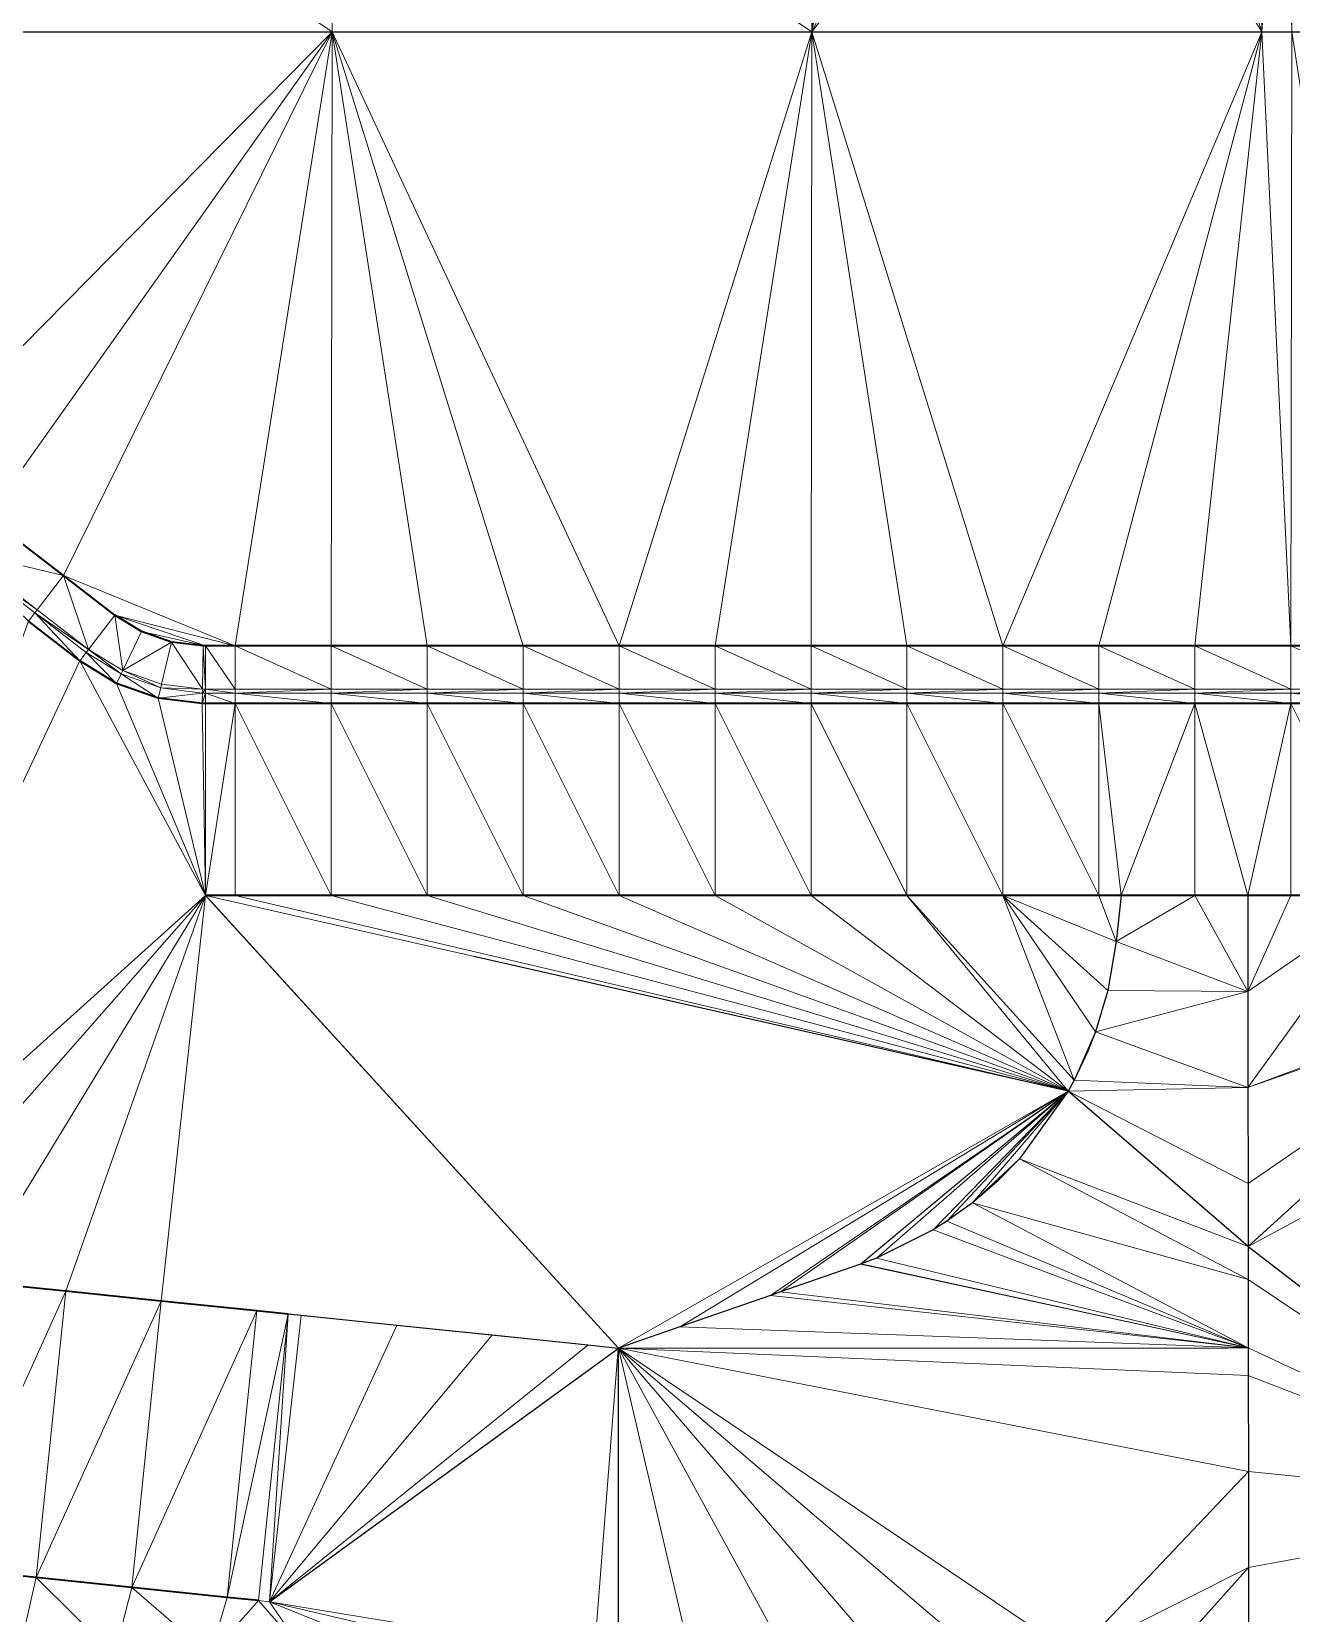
# Model space of a CAD drawing. Header units: metres. Extents: x 246428 to 246884, y 7418966 to 7419490.
# Drawn here: x 246726.88 to 246740, y 7419363.73 to 7419380.21 of the extents above; entities that cross this region are included whole.
import ezdxf

# ---------------------------------------------------------------- set-up
doc = ezdxf.new("R2010")
doc.units = ezdxf.units.M
doc.linetypes.add('blank name', pattern=[0])
doc.linetypes.add('HIDDEN', pattern=[9.525, 6.35, -3.175])
doc.layers.add('_12D_UNMAPPED', color=7, linetype='Continuous')
doc.layers.add('GRADELINES', color=250, linetype='HIDDEN', lineweight=25)
doc.layers.add('MISC_PATHS', color=7, linetype='Continuous', lineweight=35)
for name, color, linetype, lineweight, true_color in [('KERB_BACK', 7, 'Continuous', 35, 0x5fd2ff), ('KERB_LINE', 7, 'Continuous', 18, 0xb9b9b9), ('KERB_LIP', 7, 'Continuous', 35, 0x5fd2ff), ('KERB_TOP', 7, 'Continuous', 18, 0xb9b9b9)]:
    doc.layers.add(name, color=color, linetype=linetype, lineweight=lineweight, true_color=true_color)

msp = doc.modelspace()

# ---------------------------------------------------------------- linework, layer by layer
at = {"layer": '_12D_UNMAPPED', "color": 3, "linetype": 'blank name', "lineweight": 0}
for points in [[(246730.008, 7419380.205, 35.409), (246725.008, 7419383.555, 35.351), (246730.008, 7419383.555, 35.442)], [(246730.008, 7419380.205, 35.409), (246725.008, 7419380.205, 35.318), (246725.008, 7419383.555, 35.351)], [(246735.008, 7419383.555, 35.534), (246735.008, 7419380.205, 35.5), (246730.008, 7419383.555, 35.442)], [(246735.008, 7419380.205, 35.5), (246730.008, 7419380.205, 35.409), (246730.008, 7419383.555, 35.442)], [(246735.008, 7419380.205, 35.5), (246735.008, 7419383.555, 35.534), (246735.333, 7419383.555, 35.54)], [(246735.008, 7419380.205, 35.5), (246735.333, 7419383.555, 35.54), (246735.636, 7419383.555, 35.545)], [(246735.008, 7419380.205, 35.5), (246735.636, 7419383.555, 35.545), (246736.636, 7419383.555, 35.563)], [(246735.008, 7419380.205, 35.5), (246736.636, 7419383.555, 35.563), (246737.636, 7419383.555, 35.582)], [(246739.696, 7419380.205, 35.586), (246735.008, 7419380.205, 35.5), (246737.636, 7419383.555, 35.582)], [(246739.696, 7419380.205, 35.586), (246737.636, 7419383.555, 35.582), (246738.636, 7419383.555, 35.6)], [(246739.696, 7419380.205, 35.586), (246738.636, 7419383.555, 35.6), (246739.636, 7419383.555, 35.618)], [(246739.696, 7419380.205, 35.586), (246739.636, 7419383.555, 35.618), (246739.929, 7419383.555, 35.623)], [(246740.008, 7419380.205, 35.591), (246739.696, 7419380.205, 35.586), (246739.929, 7419383.555, 35.623)], [(246740.008, 7419383.555, 35.625), (246740.008, 7419380.205, 35.591), (246739.929, 7419383.555, 35.623)], [(246725.008, 7419380.205, 35.318), (246730.008, 7419380.205, 35.409), (246725.625, 7419375.758, 35.284)], [(246730.008, 7419380.205, 35.409), (246726.417, 7419375.148, 35.293), (246725.625, 7419375.758, 35.284)], [(246726.417, 7419375.148, 35.293), (246730.008, 7419380.205, 35.409), (246727.21, 7419374.538, 35.301)], [(246730.008, 7419380.205, 35.409), (246728.998, 7419373.805, 35.326), (246727.21, 7419374.538, 35.301)], [(246730.008, 7419380.205, 35.409), (246729.998, 7419373.805, 35.345), (246728.998, 7419373.805, 35.326)], [(246730.008, 7419380.205, 35.409), (246730.998, 7419373.805, 35.363), (246729.998, 7419373.805, 35.345)], [(246732.998, 7419373.805, 35.399), (246730.008, 7419380.205, 35.409), (246735.008, 7419380.205, 35.5)], [(246730.008, 7419380.205, 35.409), (246732.998, 7419373.805, 35.399), (246731.998, 7419373.805, 35.381)], [(246730.008, 7419380.205, 35.409), (246731.998, 7419373.805, 35.381), (246730.998, 7419373.805, 35.363)], [(246733.998, 7419373.805, 35.418), (246732.998, 7419373.805, 35.399), (246735.008, 7419380.205, 35.5)], [(246734.998, 7419373.805, 35.436), (246733.998, 7419373.805, 35.418), (246735.008, 7419380.205, 35.5)], [(246735.998, 7419373.805, 35.454), (246734.998, 7419373.805, 35.436), (246735.008, 7419380.205, 35.5)], [(246736.998, 7419373.805, 35.472), (246735.008, 7419380.205, 35.5), (246739.696, 7419380.205, 35.586)], [(246736.998, 7419373.805, 35.472), (246735.998, 7419373.805, 35.454), (246735.008, 7419380.205, 35.5)], [(246737.998, 7419373.805, 35.491), (246736.998, 7419373.805, 35.472), (246739.696, 7419380.205, 35.586)], [(246738.998, 7419373.805, 35.509), (246737.998, 7419373.805, 35.491), (246739.696, 7419380.205, 35.586)], [(246739.998, 7419373.805, 35.527), (246738.998, 7419373.805, 35.509), (246739.696, 7419380.205, 35.586)], [(246739.998, 7419373.805, 35.527), (246739.696, 7419380.205, 35.586), (246740.008, 7419380.205, 35.591)], [(246740.998, 7419373.805, 35.545), (246739.998, 7419373.805, 35.527), (246740.008, 7419380.205, 35.591)], [(246726.143, 7419374.792, 35.268), (246726.417, 7419375.148, 35.293), (246727.21, 7419374.538, 35.301)], [(246726.143, 7419374.792, 35.268), (246726.935, 7419374.182, 35.276), (246726.118, 7419374.76, 35.418)], [(246726.118, 7419374.76, 35.418), (246726.911, 7419374.15, 35.426), (246726.844, 7419374.063, 35.426)], [(246726.935, 7419374.182, 35.276), (246726.911, 7419374.15, 35.426), (246726.118, 7419374.76, 35.418)], [(246726.935, 7419374.182, 35.276), (246726.143, 7419374.792, 35.268), (246727.21, 7419374.538, 35.301)], [(246726.935, 7419374.182, 35.276), (246727.21, 7419374.538, 35.301), (246727.47, 7419373.77, 35.282)], [(246727.21, 7419374.538, 35.301), (246727.744, 7419374.127, 35.307), (246727.47, 7419373.77, 35.282)], [(246728.998, 7419373.805, 35.326), (246727.744, 7419374.127, 35.307), (246727.21, 7419374.538, 35.301)], [(246726.844, 7419374.063, 35.426), (246726.911, 7419374.15, 35.426), (246727.378, 7419373.651, 35.432)], [(246726.911, 7419374.15, 35.426), (246726.935, 7419374.182, 35.276), (246727.47, 7419373.77, 35.282)], [(246726.911, 7419374.15, 35.426), (246727.445, 7419373.738, 35.432), (246727.378, 7419373.651, 35.432)], [(246726.911, 7419374.15, 35.426), (246727.47, 7419373.77, 35.282), (246727.445, 7419373.738, 35.432)], [(246727.744, 7419374.127, 35.307), (246727.827, 7419373.551, 35.285), (246727.47, 7419373.77, 35.282)], [(246727.744, 7419374.127, 35.307), (246728.021, 7419373.957, 35.31), (246727.827, 7419373.551, 35.285)], [(246728.998, 7419373.805, 35.326), (246728.69, 7419373.805, 35.321), (246727.744, 7419374.127, 35.307)], [(246728.69, 7419373.805, 35.321), (246728.69, 7419373.805, 35.321), (246727.744, 7419374.127, 35.307)], [(246728.69, 7419373.805, 35.321), (246728.021, 7419373.957, 35.31), (246727.744, 7419374.127, 35.307)], [(246728.69, 7419373.805, 35.321), (246728.69, 7419373.805, 35.321), (246727.744, 7419374.127, 35.307)], [(246724.429, 7419367.372, 35.467), (246726.844, 7419374.063, 35.426), (246727.378, 7419373.651, 35.432)], [(246728.021, 7419373.957, 35.31), (246728.335, 7419373.846, 35.315), (246727.827, 7419373.551, 35.285)], [(246728.69, 7419373.805, 35.321), (246728.335, 7419373.846, 35.315), (246728.021, 7419373.957, 35.31)], [(246727.47, 7419373.77, 35.282), (246727.809, 7419373.515, 35.435), (246727.445, 7419373.738, 35.432)], [(246727.47, 7419373.77, 35.282), (246727.827, 7419373.551, 35.285), (246727.809, 7419373.515, 35.435)], [(246728.335, 7419373.846, 35.315), (246728.232, 7419373.408, 35.29), (246727.827, 7419373.551, 35.285)], [(246728.335, 7419373.846, 35.315), (246728.658, 7419373.355, 35.295), (246728.232, 7419373.408, 35.29)], [(246728.335, 7419373.846, 35.315), (246728.665, 7419373.805, 35.32), (246728.658, 7419373.355, 35.295)], [(246728.69, 7419373.805, 35.321), (246728.665, 7419373.805, 35.32), (246728.335, 7419373.846, 35.315)], [(246728.665, 7419373.805, 35.32), (246728.69, 7419373.355, 35.296), (246728.658, 7419373.355, 35.295)], [(246728.665, 7419373.805, 35.32), (246728.69, 7419373.805, 35.321), (246728.69, 7419373.355, 35.296)], [(246728.69, 7419373.805, 35.321), (246728.69, 7419373.805, 35.321), (246728.69, 7419373.355, 35.296)], [(246728.69, 7419373.805, 35.321), (246728.998, 7419373.805, 35.326), (246728.998, 7419373.355, 35.301)], [(246728.69, 7419373.805, 35.321), (246728.69, 7419373.805, 35.321), (246728.69, 7419373.355, 35.296)], [(246728.69, 7419373.805, 35.321), (246728.998, 7419373.355, 35.301), (246728.69, 7419373.355, 35.296)], [(246728.69, 7419373.805, 35.321), (246728.69, 7419373.355, 35.296), (246728.69, 7419373.355, 35.296)], [(246728.69, 7419373.805, 35.321), (246728.69, 7419373.355, 35.296), (246728.69, 7419373.355, 35.296)], [(246728.998, 7419373.805, 35.326), (246729.998, 7419373.805, 35.345), (246729.998, 7419373.355, 35.32)], [(246728.998, 7419373.805, 35.326), (246729.998, 7419373.355, 35.32), (246728.998, 7419373.355, 35.301)], [(246729.998, 7419373.805, 35.345), (246730.998, 7419373.805, 35.363), (246730.998, 7419373.355, 35.338)], [(246729.998, 7419373.805, 35.345), (246730.998, 7419373.355, 35.338), (246729.998, 7419373.355, 35.32)], [(246730.998, 7419373.805, 35.363), (246731.998, 7419373.805, 35.381), (246731.998, 7419373.355, 35.356)], [(246730.998, 7419373.805, 35.363), (246731.998, 7419373.355, 35.356), (246730.998, 7419373.355, 35.338)], [(246731.998, 7419373.805, 35.381), (246732.998, 7419373.805, 35.399), (246732.998, 7419373.355, 35.374)], [(246731.998, 7419373.805, 35.381), (246732.998, 7419373.355, 35.374), (246731.998, 7419373.355, 35.356)], [(246732.998, 7419373.805, 35.399), (246733.998, 7419373.805, 35.418), (246733.998, 7419373.355, 35.393)], [(246732.998, 7419373.805, 35.399), (246733.998, 7419373.355, 35.393), (246732.998, 7419373.355, 35.374)], [(246733.998, 7419373.805, 35.418), (246734.998, 7419373.805, 35.436), (246734.998, 7419373.355, 35.411)], [(246733.998, 7419373.805, 35.418), (246734.998, 7419373.355, 35.411), (246733.998, 7419373.355, 35.393)], [(246734.998, 7419373.805, 35.436), (246735.998, 7419373.805, 35.454), (246735.998, 7419373.355, 35.429)], [(246734.998, 7419373.805, 35.436), (246735.998, 7419373.355, 35.429), (246734.998, 7419373.355, 35.411)], [(246735.998, 7419373.805, 35.454), (246736.998, 7419373.805, 35.472), (246736.998, 7419373.355, 35.447)], [(246735.998, 7419373.805, 35.454), (246736.998, 7419373.355, 35.447), (246735.998, 7419373.355, 35.429)], [(246736.998, 7419373.805, 35.472), (246737.998, 7419373.805, 35.491), (246737.998, 7419373.355, 35.466)], [(246736.998, 7419373.805, 35.472), (246737.998, 7419373.355, 35.466), (246736.998, 7419373.355, 35.447)], [(246737.998, 7419373.805, 35.491), (246738.998, 7419373.805, 35.509), (246738.998, 7419373.355, 35.484)], [(246737.998, 7419373.805, 35.491), (246738.998, 7419373.355, 35.484), (246737.998, 7419373.355, 35.466)], [(246738.998, 7419373.805, 35.509), (246739.998, 7419373.805, 35.527), (246739.998, 7419373.355, 35.502)], [(246738.998, 7419373.805, 35.509), (246739.998, 7419373.355, 35.502), (246738.998, 7419373.355, 35.484)], [(246739.998, 7419373.805, 35.527), (246740.998, 7419373.805, 35.545), (246740.998, 7419373.355, 35.52)], [(246739.998, 7419373.805, 35.527), (246740.998, 7419373.355, 35.52), (246739.998, 7419373.355, 35.502)], [(246724.429, 7419367.372, 35.467), (246727.378, 7419373.651, 35.432), (246728.69, 7419371.205, 35.466)], [(246727.445, 7419373.738, 35.432), (246727.762, 7419373.416, 35.435), (246727.378, 7419373.651, 35.432)], [(246727.378, 7419373.651, 35.432), (246727.762, 7419373.416, 35.435), (246728.69, 7419371.205, 35.466)], [(246727.445, 7419373.738, 35.432), (246727.809, 7419373.515, 35.435), (246727.762, 7419373.416, 35.435)], [(246727.809, 7419373.515, 35.435), (246728.197, 7419373.262, 35.44), (246727.762, 7419373.416, 35.435)], [(246727.827, 7419373.551, 35.285), (246728.222, 7419373.369, 35.44), (246727.809, 7419373.515, 35.435)], [(246727.809, 7419373.515, 35.435), (246728.222, 7419373.369, 35.44), (246728.197, 7419373.262, 35.44)], [(246727.827, 7419373.551, 35.285), (246728.232, 7419373.408, 35.29), (246728.222, 7419373.369, 35.44)], [(246727.762, 7419373.416, 35.435), (246728.197, 7419373.262, 35.44), (246728.69, 7419371.205, 35.466)], [(246728.222, 7419373.369, 35.44), (246728.657, 7419373.315, 35.445), (246728.197, 7419373.262, 35.44)], [(246728.657, 7419373.315, 35.445), (246728.655, 7419373.205, 35.445), (246728.197, 7419373.262, 35.44)], [(246728.232, 7419373.408, 35.29), (246728.658, 7419373.355, 35.295), (246728.222, 7419373.369, 35.44)], [(246728.658, 7419373.355, 35.295), (246728.657, 7419373.315, 35.445), (246728.222, 7419373.369, 35.44)], [(246728.657, 7419373.315, 35.445), (246728.69, 7419373.315, 35.446), (246728.655, 7419373.205, 35.445)], [(246728.69, 7419373.315, 35.446), (246728.69, 7419373.205, 35.446), (246728.655, 7419373.205, 35.445)], [(246728.658, 7419373.355, 35.295), (246728.69, 7419373.355, 35.296), (246728.657, 7419373.315, 35.445)], [(246728.69, 7419373.355, 35.296), (246728.69, 7419373.315, 35.446), (246728.657, 7419373.315, 35.445)], [(246728.69, 7419373.355, 35.296), (246728.69, 7419373.355, 35.296), (246728.69, 7419373.315, 35.446)], [(246728.69, 7419373.355, 35.296), (246728.998, 7419373.355, 35.301), (246728.998, 7419373.315, 35.451)], [(246728.69, 7419373.355, 35.296), (246728.69, 7419373.355, 35.296), (246728.69, 7419373.315, 35.446)], [(246728.69, 7419373.355, 35.296), (246728.998, 7419373.315, 35.451), (246728.69, 7419373.315, 35.446)], [(246728.69, 7419373.355, 35.296), (246728.69, 7419373.315, 35.446), (246728.69, 7419373.315, 35.446)], [(246728.69, 7419373.355, 35.296), (246728.69, 7419373.315, 35.446), (246728.69, 7419373.315, 35.446)], [(246728.69, 7419373.315, 35.446), (246728.69, 7419373.315, 35.446), (246728.69, 7419373.205, 35.446)], [(246728.69, 7419373.315, 35.446), (246728.69, 7419373.315, 35.446), (246728.69, 7419373.205, 35.446)], [(246728.69, 7419373.315, 35.446), (246728.998, 7419373.315, 35.451), (246728.998, 7419373.205, 35.451)], [(246728.69, 7419373.315, 35.446), (246728.998, 7419373.205, 35.451), (246728.69, 7419373.205, 35.446)], [(246728.69, 7419373.315, 35.446), (246728.69, 7419373.205, 35.446), (246728.69, 7419373.205, 35.446)], [(246728.69, 7419373.315, 35.446), (246728.69, 7419373.205, 35.446), (246728.69, 7419373.205, 35.446)], [(246728.998, 7419373.355, 35.301), (246729.998, 7419373.355, 35.32), (246728.998, 7419373.315, 35.451)], [(246729.998, 7419373.355, 35.32), (246729.998, 7419373.315, 35.47), (246728.998, 7419373.315, 35.451)], [(246728.998, 7419373.315, 35.451), (246729.998, 7419373.315, 35.47), (246729.998, 7419373.205, 35.47)], [(246728.998, 7419373.315, 35.451), (246729.998, 7419373.205, 35.47), (246728.998, 7419373.205, 35.451)], [(246729.998, 7419373.355, 35.32), (246730.998, 7419373.355, 35.338), (246729.998, 7419373.315, 35.47)], [(246730.998, 7419373.355, 35.338), (246730.998, 7419373.315, 35.488), (246729.998, 7419373.315, 35.47)], [(246729.998, 7419373.315, 35.47), (246730.998, 7419373.315, 35.488), (246730.998, 7419373.205, 35.488)], [(246729.998, 7419373.315, 35.47), (246730.998, 7419373.205, 35.488), (246729.998, 7419373.205, 35.47)], [(246730.998, 7419373.355, 35.338), (246731.998, 7419373.355, 35.356), (246730.998, 7419373.315, 35.488)], [(246731.998, 7419373.355, 35.356), (246731.998, 7419373.315, 35.506), (246730.998, 7419373.315, 35.488)], [(246730.998, 7419373.315, 35.488), (246731.998, 7419373.315, 35.506), (246731.998, 7419373.205, 35.506)], [(246730.998, 7419373.315, 35.488), (246731.998, 7419373.205, 35.506), (246730.998, 7419373.205, 35.488)], [(246731.998, 7419373.355, 35.356), (246732.998, 7419373.355, 35.374), (246731.998, 7419373.315, 35.506)], [(246732.998, 7419373.355, 35.374), (246732.998, 7419373.315, 35.524), (246731.998, 7419373.315, 35.506)], [(246731.998, 7419373.315, 35.506), (246732.998, 7419373.315, 35.524), (246732.998, 7419373.205, 35.524)], [(246731.998, 7419373.315, 35.506), (246732.998, 7419373.205, 35.524), (246731.998, 7419373.205, 35.506)], [(246732.998, 7419373.355, 35.374), (246733.998, 7419373.355, 35.393), (246732.998, 7419373.315, 35.524)], [(246733.998, 7419373.355, 35.393), (246733.998, 7419373.315, 35.543), (246732.998, 7419373.315, 35.524)], [(246732.998, 7419373.315, 35.524), (246733.998, 7419373.315, 35.543), (246733.998, 7419373.205, 35.543)], [(246732.998, 7419373.315, 35.524), (246733.998, 7419373.205, 35.543), (246732.998, 7419373.205, 35.524)], [(246733.998, 7419373.355, 35.393), (246734.998, 7419373.355, 35.411), (246733.998, 7419373.315, 35.543)], [(246734.998, 7419373.355, 35.411), (246734.998, 7419373.315, 35.561), (246733.998, 7419373.315, 35.543)], [(246733.998, 7419373.315, 35.543), (246734.998, 7419373.315, 35.561), (246734.998, 7419373.205, 35.561)], [(246733.998, 7419373.315, 35.543), (246734.998, 7419373.205, 35.561), (246733.998, 7419373.205, 35.543)], [(246734.998, 7419373.355, 35.411), (246735.998, 7419373.355, 35.429), (246734.998, 7419373.315, 35.561)], [(246735.998, 7419373.355, 35.429), (246735.998, 7419373.315, 35.579), (246734.998, 7419373.315, 35.561)], [(246734.998, 7419373.315, 35.561), (246735.998, 7419373.205, 35.579), (246734.998, 7419373.205, 35.561)], [(246734.998, 7419373.315, 35.561), (246735.998, 7419373.315, 35.579), (246735.998, 7419373.205, 35.579)], [(246735.998, 7419373.355, 35.429), (246736.998, 7419373.355, 35.447), (246735.998, 7419373.315, 35.579)], [(246736.998, 7419373.355, 35.447), (246736.998, 7419373.315, 35.597), (246735.998, 7419373.315, 35.579)], [(246735.998, 7419373.315, 35.579), (246736.998, 7419373.205, 35.597), (246735.998, 7419373.205, 35.579)], [(246735.998, 7419373.315, 35.579), (246736.998, 7419373.315, 35.597), (246736.998, 7419373.205, 35.597)], [(246736.998, 7419373.355, 35.447), (246737.998, 7419373.355, 35.466), (246736.998, 7419373.315, 35.597)], [(246737.998, 7419373.355, 35.466), (246737.998, 7419373.315, 35.616), (246736.998, 7419373.315, 35.597)], [(246736.998, 7419373.315, 35.597), (246737.998, 7419373.205, 35.616), (246736.998, 7419373.205, 35.597)], [(246736.998, 7419373.315, 35.597), (246737.998, 7419373.315, 35.616), (246737.998, 7419373.205, 35.616)], [(246737.998, 7419373.355, 35.466), (246738.998, 7419373.355, 35.484), (246737.998, 7419373.315, 35.616)], [(246738.998, 7419373.355, 35.484), (246738.998, 7419373.315, 35.634), (246737.998, 7419373.315, 35.616)], [(246737.998, 7419373.315, 35.616), (246738.998, 7419373.205, 35.634), (246737.998, 7419373.205, 35.616)], [(246737.998, 7419373.315, 35.616), (246738.998, 7419373.315, 35.634), (246738.998, 7419373.205, 35.634)], [(246739.998, 7419373.355, 35.502), (246739.998, 7419373.315, 35.652), (246738.998, 7419373.315, 35.634)], [(246738.998, 7419373.355, 35.484), (246739.998, 7419373.355, 35.502), (246738.998, 7419373.315, 35.634)], [(246738.998, 7419373.315, 35.634), (246739.998, 7419373.315, 35.652), (246739.998, 7419373.205, 35.652)], [(246738.998, 7419373.315, 35.634), (246739.998, 7419373.205, 35.652), (246738.998, 7419373.205, 35.634)], [(246739.998, 7419373.355, 35.502), (246740.998, 7419373.355, 35.52), (246739.998, 7419373.315, 35.652)], [(246740.998, 7419373.355, 35.52), (246740.998, 7419373.315, 35.67), (246739.998, 7419373.315, 35.652)], [(246739.998, 7419373.315, 35.652), (246740.998, 7419373.315, 35.67), (246740.998, 7419373.205, 35.67)], [(246739.998, 7419373.315, 35.652), (246740.998, 7419373.205, 35.67), (246739.998, 7419373.205, 35.652)], [(246728.197, 7419373.262, 35.44), (246728.655, 7419373.205, 35.445), (246728.69, 7419371.205, 35.466)], [(246728.655, 7419373.205, 35.445), (246728.69, 7419373.205, 35.446), (246728.69, 7419371.205, 35.466)], [(246728.69, 7419373.205, 35.446), (246728.69, 7419373.205, 35.446), (246728.69, 7419371.205, 35.466)], [(246728.998, 7419373.205, 35.451), (246728.998, 7419371.205, 35.471), (246728.69, 7419371.205, 35.466)], [(246728.69, 7419373.205, 35.446), (246728.69, 7419373.205, 35.446), (246728.69, 7419371.205, 35.466)], [(246728.69, 7419373.205, 35.446), (246728.998, 7419373.205, 35.451), (246728.69, 7419371.205, 35.466)], [(246728.998, 7419373.205, 35.451), (246729.998, 7419373.205, 35.47), (246729.998, 7419371.205, 35.49)], [(246728.998, 7419373.205, 35.451), (246729.998, 7419371.205, 35.49), (246728.998, 7419371.205, 35.471)], [(246729.998, 7419373.205, 35.47), (246730.998, 7419373.205, 35.488), (246730.998, 7419371.205, 35.508)], [(246729.998, 7419373.205, 35.47), (246730.998, 7419371.205, 35.508), (246729.998, 7419371.205, 35.49)], [(246730.998, 7419373.205, 35.488), (246731.998, 7419373.205, 35.506), (246731.998, 7419371.205, 35.526)], [(246730.998, 7419373.205, 35.488), (246731.998, 7419371.205, 35.526), (246730.998, 7419371.205, 35.508)], [(246731.998, 7419373.205, 35.506), (246732.998, 7419371.205, 35.544), (246731.998, 7419371.205, 35.526)], [(246731.998, 7419373.205, 35.506), (246732.998, 7419373.205, 35.524), (246732.998, 7419371.205, 35.544)], [(246732.998, 7419373.205, 35.524), (246733.998, 7419373.205, 35.543), (246733.998, 7419371.205, 35.563)], [(246732.998, 7419373.205, 35.524), (246733.998, 7419371.205, 35.563), (246732.998, 7419371.205, 35.544)], [(246733.998, 7419373.205, 35.543), (246734.998, 7419371.205, 35.581), (246733.998, 7419371.205, 35.563)], [(246733.998, 7419373.205, 35.543), (246734.998, 7419373.205, 35.561), (246734.998, 7419371.205, 35.581)], [(246734.998, 7419373.205, 35.561), (246735.998, 7419373.205, 35.579), (246735.998, 7419371.205, 35.599)], [(246734.998, 7419373.205, 35.561), (246735.998, 7419371.205, 35.599), (246734.998, 7419371.205, 35.581)], [(246735.998, 7419373.205, 35.579), (246736.998, 7419371.205, 35.617), (246735.998, 7419371.205, 35.599)], [(246735.998, 7419373.205, 35.579), (246736.998, 7419373.205, 35.597), (246736.998, 7419371.205, 35.617)], [(246736.998, 7419373.205, 35.597), (246737.998, 7419373.205, 35.616), (246737.998, 7419371.205, 35.636)], [(246736.998, 7419373.205, 35.597), (246737.998, 7419371.205, 35.636), (246736.998, 7419371.205, 35.617)], [(246737.998, 7419373.205, 35.616), (246738.998, 7419373.205, 35.634), (246738.229, 7419371.205, 35.64)], [(246737.998, 7419371.205, 35.636), (246737.998, 7419373.205, 35.616), (246738.229, 7419371.205, 35.64)], [(246738.998, 7419373.205, 35.634), (246738.998, 7419371.205, 35.654), (246738.229, 7419371.205, 35.64)], [(246738.998, 7419373.205, 35.634), (246739.998, 7419373.205, 35.652), (246739.548, 7419371.205, 35.664)], [(246738.998, 7419371.205, 35.654), (246738.998, 7419373.205, 35.634), (246739.548, 7419371.205, 35.664)], [(246739.998, 7419373.205, 35.652), (246739.998, 7419371.205, 35.672), (246739.548, 7419371.205, 35.664)], [(246739.998, 7419373.205, 35.652), (246740.998, 7419373.205, 35.67), (246740.998, 7419371.205, 35.69)], [(246739.998, 7419373.205, 35.652), (246740.998, 7419371.205, 35.69), (246739.998, 7419371.205, 35.672)], [(246725.244, 7419367.288, 35.488), (246724.429, 7419367.372, 35.467), (246728.69, 7419371.205, 35.466)], [(246726.238, 7419367.186, 35.514), (246725.244, 7419367.288, 35.488), (246728.69, 7419371.205, 35.466)], [(246726.238, 7419367.186, 35.514), (246728.69, 7419371.205, 35.466), (246727.233, 7419367.083, 35.54)], [(246728.69, 7419371.205, 35.466), (246728.228, 7419366.98, 35.566), (246727.233, 7419367.083, 35.54)], [(246732.991, 7419366.49, 35.638), (246728.228, 7419366.98, 35.566), (246728.69, 7419371.205, 35.466)], [(246728.69, 7419371.205, 35.466), (246737.679, 7419369.169, 35.611), (246732.991, 7419366.49, 35.638)], [(246728.69, 7419371.205, 35.466), (246728.998, 7419371.205, 35.471), (246737.679, 7419369.169, 35.611)], [(246728.998, 7419371.205, 35.471), (246729.998, 7419371.205, 35.49), (246737.679, 7419369.169, 35.611)], [(246729.998, 7419371.205, 35.49), (246730.998, 7419371.205, 35.508), (246737.679, 7419369.169, 35.611)], [(246730.998, 7419371.205, 35.508), (246731.998, 7419371.205, 35.526), (246737.679, 7419369.169, 35.611)], [(246731.998, 7419371.205, 35.526), (246732.998, 7419371.205, 35.544), (246737.679, 7419369.169, 35.611)], [(246732.998, 7419371.205, 35.544), (246733.998, 7419371.205, 35.563), (246737.679, 7419369.169, 35.611)], [(246733.998, 7419371.205, 35.563), (246734.998, 7419371.205, 35.581), (246737.679, 7419369.169, 35.611)], [(246734.998, 7419371.205, 35.581), (246735.998, 7419371.205, 35.599), (246737.679, 7419369.169, 35.611)], [(246735.998, 7419371.205, 35.599), (246736.998, 7419371.205, 35.617), (246737.74, 7419369.282, 35.613)], [(246735.998, 7419371.205, 35.599), (246737.74, 7419369.282, 35.613), (246737.679, 7419369.169, 35.611)], [(246736.998, 7419371.205, 35.617), (246737.998, 7419371.205, 35.636), (246738.179, 7419370.727, 35.635)], [(246736.998, 7419371.205, 35.617), (246738.179, 7419370.727, 35.635), (246738.091, 7419370.215, 35.628)], [(246736.998, 7419371.205, 35.617), (246737.963, 7419369.787, 35.621), (246737.74, 7419369.282, 35.613)], [(246736.998, 7419371.205, 35.617), (246738.091, 7419370.215, 35.628), (246737.963, 7419369.787, 35.621)], [(246737.998, 7419371.205, 35.636), (246738.229, 7419371.205, 35.64), (246738.179, 7419370.727, 35.635)], [(246738.229, 7419371.205, 35.64), (246738.998, 7419371.205, 35.654), (246738.179, 7419370.727, 35.635)], [(246738.998, 7419371.205, 35.654), (246739.55, 7419370.205, 35.654), (246738.179, 7419370.727, 35.635)], [(246738.998, 7419371.205, 35.654), (246739.548, 7419371.205, 35.664), (246739.55, 7419370.205, 35.654)], [(246739.548, 7419371.205, 35.664), (246739.998, 7419371.205, 35.672), (246739.55, 7419370.205, 35.654)], [(246739.998, 7419371.205, 35.672), (246740.998, 7419371.205, 35.69), (246739.55, 7419370.205, 35.654)], [(246739.55, 7419370.205, 35.654), (246740.998, 7419371.205, 35.69), (246739.551, 7419369.205, 35.644)], [(246739.551, 7419369.205, 35.644), (246740.998, 7419371.205, 35.69), (246742.497, 7419370.305, 35.708)], [(246738.179, 7419370.727, 35.635), (246739.55, 7419370.205, 35.654), (246738.091, 7419370.215, 35.628)], [(246739.551, 7419369.205, 35.644), (246742.497, 7419370.305, 35.708), (246742.523, 7419370.249, 35.708)], [(246738.091, 7419370.215, 35.628), (246739.55, 7419370.205, 35.654), (246737.963, 7419369.787, 35.621)], [(246739.55, 7419370.205, 35.654), (246739.551, 7419369.205, 35.644), (246737.963, 7419369.787, 35.621)], [(246739.551, 7419369.205, 35.644), (246742.523, 7419370.249, 35.708), (246742.523, 7419370.249, 35.708)], [(246739.552, 7419368.205, 35.634), (246739.551, 7419369.205, 35.644), (246742.523, 7419370.249, 35.708)], [(246739.552, 7419367.549, 35.627), (246742.523, 7419370.249, 35.708), (246743.066, 7419369.442, 35.692)], [(246739.552, 7419367.549, 35.627), (246739.552, 7419368.205, 35.634), (246742.523, 7419370.249, 35.708)], [(246737.963, 7419369.787, 35.621), (246739.551, 7419369.205, 35.644), (246737.74, 7419369.282, 35.613)], [(246743.066, 7419364.852, 35.6), (246739.552, 7419367.549, 35.627), (246743.066, 7419369.442, 35.692)], [(246732.991, 7419366.49, 35.638), (246737.679, 7419369.169, 35.611), (246733.632, 7419366.712, 35.636)], [(246733.632, 7419366.712, 35.636), (246737.679, 7419369.169, 35.611), (246734.577, 7419367.04, 35.633)], [(246734.577, 7419367.04, 35.633), (246737.679, 7419369.169, 35.611), (246734.681, 7419367.076, 35.632)], [(246734.681, 7419367.076, 35.632), (246737.679, 7419369.169, 35.611), (246735.513, 7419367.365, 35.629)], [(246735.513, 7419367.365, 35.629), (246737.679, 7419369.169, 35.611), (246735.521, 7419367.368, 35.629)], [(246735.521, 7419367.368, 35.629), (246737.679, 7419369.169, 35.611), (246735.68, 7419367.428, 35.629)], [(246735.68, 7419367.428, 35.629), (246737.679, 7419369.169, 35.611), (246736.271, 7419367.722, 35.626)], [(246736.271, 7419367.722, 35.626), (246737.679, 7419369.169, 35.611), (246736.414, 7419367.813, 35.625)], [(246736.414, 7419367.813, 35.625), (246737.679, 7419369.169, 35.611), (246736.68, 7419368.005, 35.623)], [(246736.68, 7419368.005, 35.623), (246737.679, 7419369.169, 35.611), (246737.17, 7419368.464, 35.618)], [(246737.679, 7419369.169, 35.611), (246739.552, 7419367.549, 35.627), (246737.17, 7419368.464, 35.618)], [(246737.74, 7419369.282, 35.613), (246739.551, 7419369.205, 35.644), (246737.679, 7419369.169, 35.611)], [(246739.551, 7419369.205, 35.644), (246739.552, 7419368.205, 35.634), (246737.679, 7419369.169, 35.611)], [(246737.679, 7419369.169, 35.611), (246739.552, 7419368.205, 35.634), (246739.552, 7419367.549, 35.627)], [(246737.17, 7419368.464, 35.618), (246739.553, 7419367.205, 35.631), (246736.68, 7419368.005, 35.623)], [(246739.552, 7419367.549, 35.627), (246739.553, 7419367.205, 35.631), (246737.17, 7419368.464, 35.618)], [(246736.414, 7419367.813, 35.625), (246736.68, 7419368.005, 35.623), (246739.554, 7419366.495, 35.638)], [(246736.68, 7419368.005, 35.623), (246739.553, 7419367.205, 35.631), (246739.554, 7419366.495, 35.638)], [(246736.271, 7419367.722, 35.626), (246739.554, 7419366.495, 35.638), (246735.68, 7419367.428, 35.629)], [(246736.414, 7419367.813, 35.625), (246739.554, 7419366.495, 35.638), (246736.271, 7419367.722, 35.626)], [(246743.066, 7419364.852, 35.6), (246739.553, 7419367.205, 35.631), (246739.552, 7419367.549, 35.627)], [(246735.513, 7419367.365, 35.629), (246739.554, 7419366.495, 35.638), (246734.681, 7419367.076, 35.632)], [(246735.521, 7419367.368, 35.629), (246739.554, 7419366.495, 35.638), (246735.513, 7419367.365, 35.629)], [(246735.68, 7419367.428, 35.629), (246739.554, 7419366.495, 35.638), (246735.521, 7419367.368, 35.629)], [(246725.931, 7419364.202, 35.574), (246726.238, 7419367.186, 35.514), (246727.233, 7419367.083, 35.54)], [(246739.554, 7419366.495, 35.638), (246739.553, 7419367.205, 35.631), (246743.066, 7419364.852, 35.6)], [(246726.925, 7419364.099, 35.6), (246725.931, 7419364.202, 35.574), (246727.233, 7419367.083, 35.54)], [(246728.228, 7419366.98, 35.566), (246726.925, 7419364.099, 35.6), (246727.233, 7419367.083, 35.54)], [(246734.577, 7419367.04, 35.633), (246739.554, 7419366.495, 35.638), (246733.632, 7419366.712, 35.636)], [(246734.681, 7419367.076, 35.632), (246739.554, 7419366.495, 35.638), (246734.577, 7419367.04, 35.633)], [(246727.92, 7419363.997, 35.626), (246726.925, 7419364.099, 35.6), (246728.228, 7419366.98, 35.566)], [(246729.222, 7419366.878, 35.592), (246727.92, 7419363.997, 35.626), (246728.228, 7419366.98, 35.566)], [(246728.915, 7419363.894, 35.652), (246727.92, 7419363.997, 35.626), (246729.222, 7419366.878, 35.592)], [(246729.222, 7419366.878, 35.592), (246728.228, 7419366.98, 35.566), (246732.991, 7419366.49, 35.638)], [(246729.55, 7419366.844, 35.6), (246728.915, 7419363.894, 35.652), (246729.222, 7419366.878, 35.592)], [(246729.242, 7419363.86, 35.66), (246728.915, 7419363.894, 35.652), (246729.55, 7419366.844, 35.6)], [(246729.55, 7419366.844, 35.6), (246729.222, 7419366.878, 35.592), (246732.991, 7419366.49, 35.638)], [(246729.55, 7419366.844, 35.6), (246729.222, 7419366.878, 35.592), (246729.55, 7419366.844, 35.6)], [(246729.242, 7419363.86, 35.66), (246729.55, 7419366.844, 35.6), (246729.357, 7419363.848, 35.663)], [(246729.55, 7419366.844, 35.6), (246729.687, 7419366.83, 35.602), (246729.357, 7419363.848, 35.663)], [(246729.687, 7419366.83, 35.602), (246729.55, 7419366.844, 35.6), (246729.55, 7419366.844, 35.6)], [(246729.687, 7419366.83, 35.602), (246729.55, 7419366.844, 35.6), (246732.991, 7419366.49, 35.638)], [(246729.687, 7419366.83, 35.602), (246730.682, 7419366.727, 35.613), (246729.357, 7419363.848, 35.663)], [(246730.682, 7419366.727, 35.613), (246731.677, 7419366.624, 35.624), (246729.357, 7419363.848, 35.663)], [(246730.682, 7419366.727, 35.613), (246729.687, 7419366.83, 35.602), (246732.991, 7419366.49, 35.638)], [(246731.677, 7419366.624, 35.624), (246730.682, 7419366.727, 35.613), (246732.991, 7419366.49, 35.638)], [(246732.991, 7419366.49, 35.638), (246733.632, 7419366.712, 35.636), (246739.554, 7419366.495, 35.638)], [(246731.677, 7419366.624, 35.624), (246732.671, 7419366.521, 35.635), (246729.357, 7419363.848, 35.663)], [(246732.671, 7419366.521, 35.635), (246732.987, 7419366.488, 35.638), (246729.357, 7419363.848, 35.663)], [(246731.677, 7419366.624, 35.624), (246732.991, 7419366.49, 35.638), (246732.671, 7419366.521, 35.635)], [(246732.991, 7419366.49, 35.638), (246732.987, 7419366.488, 35.638), (246732.671, 7419366.521, 35.635)], [(246732.987, 7419366.488, 35.638), (246732.739, 7419363.293, 35.67), (246729.357, 7419363.848, 35.663)], [(246732.991, 7419363.293, 35.67), (246732.739, 7419363.293, 35.67), (246732.987, 7419366.488, 35.638)], [(246732.991, 7419366.49, 35.638), (246732.991, 7419366.49, 35.638), (246732.987, 7419366.488, 35.638)], [(246732.991, 7419366.49, 35.638), (246732.991, 7419363.293, 35.67), (246732.987, 7419366.488, 35.638)], [(246739.554, 7419366.205, 35.641), (246732.991, 7419366.49, 35.638), (246739.554, 7419366.495, 35.638)], [(246739.555, 7419365.205, 35.651), (246737.739, 7419363.293, 35.67), (246732.991, 7419366.49, 35.638)], [(246732.991, 7419366.49, 35.638), (246733.739, 7419363.293, 35.67), (246732.991, 7419363.293, 35.67)], [(246739.554, 7419366.205, 35.641), (246739.555, 7419365.205, 35.651), (246732.991, 7419366.49, 35.638)], [(246734.739, 7419363.293, 35.67), (246733.739, 7419363.293, 35.67), (246732.991, 7419366.49, 35.638)], [(246737.739, 7419363.293, 35.67), (246736.739, 7419363.293, 35.67), (246732.991, 7419366.49, 35.638)], [(246736.739, 7419363.293, 35.67), (246735.739, 7419363.293, 35.67), (246732.991, 7419366.49, 35.638)], [(246735.739, 7419363.293, 35.67), (246734.739, 7419363.293, 35.67), (246732.991, 7419366.49, 35.638)], [(246732.991, 7419366.49, 35.638), (246733.739, 7419363.293, 35.67), (246732.991, 7419366.49, 35.638)], [(246739.554, 7419366.205, 35.641), (246739.554, 7419366.495, 35.638), (246743.066, 7419364.852, 35.6)], [(246739.555, 7419365.205, 35.651), (246739.554, 7419366.205, 35.641), (246743.066, 7419364.852, 35.6)], [(246737.739, 7419363.293, 35.67), (246739.555, 7419365.205, 35.651), (246739.556, 7419364.205, 35.661)], [(246739.556, 7419364.205, 35.661), (246739.555, 7419365.205, 35.651), (246743.066, 7419364.852, 35.6)], [(246739.557, 7419363.293, 35.67), (246739.556, 7419364.205, 35.661), (246743.066, 7419364.852, 35.6)], [(246743.066, 7419364.293, 35.6), (246739.557, 7419363.293, 35.67), (246743.066, 7419364.852, 35.6)], [(246738.739, 7419363.293, 35.67), (246737.739, 7419363.293, 35.67), (246739.556, 7419364.205, 35.661)], [(246739.557, 7419363.293, 35.67), (246738.739, 7419363.293, 35.67), (246739.556, 7419364.205, 35.661)], [(246743.066, 7419363.293, 35.6), (246739.557, 7419363.293, 35.67), (246743.066, 7419364.293, 35.6)], [(246725.931, 7419364.202, 35.574), (246726.925, 7419364.099, 35.6), (246726.739, 7419363.293, 35.67)], [(246726.739, 7419363.293, 35.67), (246726.925, 7419364.099, 35.6), (246727.739, 7419363.293, 35.67)], [(246726.925, 7419364.099, 35.6), (246727.92, 7419363.997, 35.626), (246727.739, 7419363.293, 35.67)], [(246727.92, 7419363.997, 35.626), (246728.739, 7419363.293, 35.67), (246727.739, 7419363.293, 35.67)], [(246727.92, 7419363.997, 35.626), (246728.915, 7419363.894, 35.652), (246728.739, 7419363.293, 35.67)], [(246728.915, 7419363.894, 35.652), (246729.242, 7419363.86, 35.66), (246728.739, 7419363.293, 35.67)], [(246729.242, 7419363.86, 35.66), (246729.739, 7419363.293, 35.67), (246728.739, 7419363.293, 35.67)], [(246729.739, 7419363.293, 35.67), (246729.242, 7419363.86, 35.66), (246729.357, 7419363.848, 35.663)], [(246732.739, 7419363.293, 35.67), (246731.739, 7419363.293, 35.67), (246729.357, 7419363.848, 35.663)], [(246731.739, 7419363.293, 35.67), (246730.739, 7419363.293, 35.67), (246729.357, 7419363.848, 35.663)], [(246730.739, 7419363.293, 35.67), (246729.739, 7419363.293, 35.67), (246729.357, 7419363.848, 35.663)]]:
    msp.add_3dface(points, dxfattribs=at)
at = {"layer": 'GRADELINES'}
for points in [[(246695.008, 7419380.205, 34.77), (246700.008, 7419380.205, 34.861), (246705.008, 7419380.205, 34.953), (246710.008, 7419380.205, 35.044), (246715.008, 7419380.205, 35.135), (246716.008, 7419380.205, 35.153), (246716.008, 7419380.205, 35.153), (246718.629, 7419380.205, 35.201), (246718.629, 7419380.205, 35.201), (246720.008, 7419380.205, 35.226), (246725.008, 7419380.205, 35.318), (246730.008, 7419380.205, 35.409), (246735.008, 7419380.205, 35.5), (246739.696, 7419380.205, 35.586), (246740.008, 7419380.205, 35.591), (246745.008, 7419380.205, 35.681), (246750.008, 7419380.205, 35.771), (246751.029, 7419380.205, 35.79), (246751.03, 7419380.205, 35.79), (246753.279, 7419380.205, 35.83), (246753.341, 7419380.205, 35.831)], [(246737.679, 7419369.169, 35.611), (246728.69, 7419371.205, 35.466)], [(246732.991, 7419366.49, 35.638), (246728.69, 7419371.205, 35.466)], [(246738.229, 7419371.205, 35.642), (246738.179, 7419370.727, 35.635), (246738.179, 7419370.727, 35.635), (246738.091, 7419370.215, 35.628), (246737.963, 7419369.787, 35.621), (246737.963, 7419369.787, 35.621), (246737.883, 7419369.583, 35.618), (246737.74, 7419369.282, 35.613), (246737.679, 7419369.169, 35.611), (246737.679, 7419369.169, 35.611), (246737.17, 7419368.464, 35.618), (246736.936, 7419368.226, 35.62), (246736.68, 7419368.005, 35.623), (246736.68, 7419368.005, 35.623), (246736.414, 7419367.813, 35.625), (246736.271, 7419367.722, 35.626), (246736.271, 7419367.722, 35.626), (246735.68, 7419367.428, 35.629), (246735.68, 7419367.428, 35.629), (246735.521, 7419367.368, 35.629), (246735.513, 7419367.365, 35.629), (246735.513, 7419367.365, 35.629), (246734.681, 7419367.076, 35.632), (246734.681, 7419367.076, 35.632), (246734.577, 7419367.04, 35.633), (246733.632, 7419366.712, 35.636), (246732.991, 7419366.49, 35.638), (246732.991, 7419366.49, 35.638), (246732.987, 7419366.488, 35.638), (246732.987, 7419366.488, 35.638), (246732.671, 7419366.521, 35.635), (246731.677, 7419366.624, 35.624), (246730.682, 7419366.727, 35.613), (246729.687, 7419366.83, 35.602), (246729.55, 7419366.844, 35.6)], [(246739.548, 7419371.205, 35.664), (246739.55, 7419370.205, 35.654), (246739.551, 7419369.205, 35.644), (246739.552, 7419368.205, 35.634), (246739.552, 7419367.549, 35.627), (246739.552, 7419367.549, 35.627), (246739.553, 7419367.205, 35.631), (246739.554, 7419366.205, 35.641), (246739.555, 7419365.205, 35.651), (246739.556, 7419364.205, 35.661), (246739.557, 7419363.293, 35.67)], [(246739.552, 7419367.549, 35.627), (246742.523, 7419370.249, 35.708)], [(246739.552, 7419367.549, 35.627), (246737.679, 7419369.169, 35.611)], [(246739.552, 7419367.549, 35.627), (246743.066, 7419364.852, 35.6)], [(246729.357, 7419363.848, 35.663), (246732.987, 7419366.488, 35.638)], [(246732.991, 7419366.49, 35.638), (246739.554, 7419366.495, 35.638)], [(246732.991, 7419363.293, 35.67), (246732.991, 7419366.49, 35.638)]]:
    msp.add_polyline3d(points, dxfattribs=at)
at = {"layer": 'KERB_BACK'}
msp.add_polyline3d([(246740.998, 7419373.205, 35.67), (246739.998, 7419373.205, 35.652), (246738.998, 7419373.205, 35.634), (246737.998, 7419373.205, 35.616), (246736.998, 7419373.205, 35.597), (246735.998, 7419373.205, 35.579), (246734.998, 7419373.205, 35.561), (246733.998, 7419373.205, 35.543), (246732.998, 7419373.205, 35.524), (246731.998, 7419373.205, 35.506), (246730.998, 7419373.205, 35.488), (246729.998, 7419373.205, 35.47), (246728.998, 7419373.205, 35.451), (246728.69, 7419373.205, 35.446), (246728.69, 7419373.205, 35.446), (246728.69, 7419373.205, 35.446), (246728.655, 7419373.205, 35.445), (246728.197, 7419373.262, 35.44), (246727.762, 7419373.416, 35.435), (246727.378, 7419373.651, 35.432), (246726.844, 7419374.063, 35.426)], dxfattribs=at)
at = {"layer": 'KERB_LINE'}
msp.add_polyline3d([(246740.998, 7419373.355, 35.52), (246739.998, 7419373.355, 35.502), (246738.998, 7419373.355, 35.484), (246737.998, 7419373.355, 35.466), (246736.998, 7419373.355, 35.447), (246735.998, 7419373.355, 35.429), (246734.998, 7419373.355, 35.411), (246733.998, 7419373.355, 35.393), (246732.998, 7419373.355, 35.374), (246731.998, 7419373.355, 35.356), (246730.998, 7419373.355, 35.338), (246729.998, 7419373.355, 35.32), (246728.998, 7419373.355, 35.301), (246728.69, 7419373.355, 35.296), (246728.69, 7419373.355, 35.296), (246728.69, 7419373.355, 35.296), (246728.658, 7419373.355, 35.295), (246728.232, 7419373.408, 35.29), (246727.827, 7419373.551, 35.285), (246727.47, 7419373.77, 35.282), (246726.935, 7419374.182, 35.276), (246726.143, 7419374.792, 35.268)], dxfattribs=at)
at = {"layer": 'KERB_LIP'}
msp.add_polyline3d([(246740.998, 7419373.805, 35.545), (246739.998, 7419373.805, 35.527), (246738.998, 7419373.805, 35.509), (246737.998, 7419373.805, 35.491), (246736.998, 7419373.805, 35.472), (246735.998, 7419373.805, 35.454), (246734.998, 7419373.805, 35.436), (246733.998, 7419373.805, 35.418), (246732.998, 7419373.805, 35.399), (246731.998, 7419373.805, 35.381), (246730.998, 7419373.805, 35.363), (246729.998, 7419373.805, 35.345), (246728.998, 7419373.805, 35.326), (246728.69, 7419373.805, 35.321), (246728.69, 7419373.805, 35.321), (246728.69, 7419373.805, 35.321), (246728.665, 7419373.805, 35.32), (246728.335, 7419373.846, 35.315), (246728.021, 7419373.957, 35.31), (246727.744, 7419374.127, 35.307), (246727.21, 7419374.538, 35.301), (246726.417, 7419375.148, 35.293)], dxfattribs=at)
at = {"layer": 'KERB_TOP'}
msp.add_polyline3d([(246740.998, 7419373.315, 35.67), (246739.998, 7419373.315, 35.652), (246738.998, 7419373.315, 35.634), (246737.998, 7419373.315, 35.616), (246736.998, 7419373.315, 35.597), (246735.998, 7419373.315, 35.579), (246734.998, 7419373.315, 35.561), (246733.998, 7419373.315, 35.543), (246732.998, 7419373.315, 35.524), (246731.998, 7419373.315, 35.506), (246730.998, 7419373.315, 35.488), (246729.998, 7419373.315, 35.47), (246728.998, 7419373.315, 35.451), (246728.69, 7419373.315, 35.446), (246728.69, 7419373.315, 35.446), (246728.69, 7419373.315, 35.446), (246728.657, 7419373.315, 35.445), (246728.222, 7419373.369, 35.44), (246727.809, 7419373.515, 35.435), (246727.445, 7419373.738, 35.432), (246726.911, 7419374.15, 35.426), (246726.118, 7419374.76, 35.418)], dxfattribs=at)
at = {"layer": 'MISC_PATHS'}
for points in [[(246748.998, 7419371.205, 35.834), (246747.998, 7419371.205, 35.816), (246746.998, 7419371.205, 35.798), (246745.998, 7419371.205, 35.78), (246744.998, 7419371.205, 35.762), (246743.998, 7419371.205, 35.744), (246742.998, 7419371.205, 35.726), (246741.998, 7419371.205, 35.708), (246740.998, 7419371.205, 35.69), (246739.998, 7419371.205, 35.672), (246738.998, 7419371.205, 35.654), (246737.998, 7419371.205, 35.636), (246736.998, 7419371.205, 35.617), (246735.998, 7419371.205, 35.599), (246734.998, 7419371.205, 35.581), (246733.998, 7419371.205, 35.563), (246732.998, 7419371.205, 35.544), (246731.998, 7419371.205, 35.526), (246730.998, 7419371.205, 35.508), (246729.998, 7419371.205, 35.49), (246728.998, 7419371.205, 35.471), (246728.69, 7419371.205, 35.466)], [(246729.55, 7419366.844, 35.6), (246729.222, 7419366.878, 35.592), (246728.228, 7419366.98, 35.566), (246727.233, 7419367.083, 35.54), (246726.238, 7419367.186, 35.514)], [(246729.242, 7419363.86, 35.66), (246728.915, 7419363.894, 35.652), (246727.92, 7419363.997, 35.626), (246726.925, 7419364.099, 35.6), (246725.931, 7419364.202, 35.574)]]:
    msp.add_polyline3d(points, dxfattribs=at)

doc.saveas('drawing.dxf')
